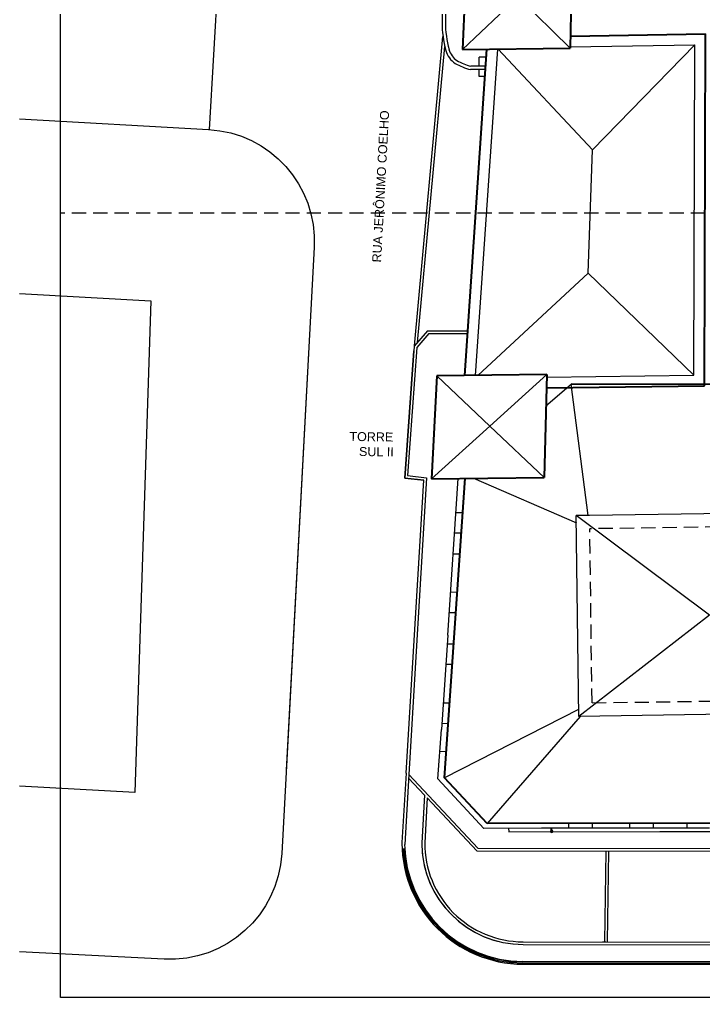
# Model space of a CAD drawing. Header units: millimetres. Extents: x -4997 to -4876, y -8737 to -8661.
# Drawn here: x -4996.86 to -4966.29, y -8736.05 to -8692.38 of the extents above; entities that cross this region are included whole.
import ezdxf

# ---------------------------------------------------------------- set-up
doc = ezdxf.new("R2010")
doc.units = ezdxf.units.MM
doc.header["$LTSCALE"] = 0.1
doc.linetypes.add('HIDDEN', pattern=[9.525, 6.35, -3.175])
doc.layers.add('coberturas', color=7, linetype='Continuous', lineweight=40)
for name, color, linetype in [('imagem', 7, 'Continuous'), ('layout cobertura', 251, 'Continuous'), ('projeções', 251, 'HIDDEN'), ('textos', 2, 'Continuous'), ('visto', 9, 'Continuous')]:
    doc.layers.add(name, color=color, linetype=linetype)
doc.styles.get("Standard").update_dxf_attribs({"font": 'arial.ttf'})
picture_1 = doc.add_image_def('image1.jpg', size_in_pixel=(1920, 1080))

# ---------------------------------------------------------------- blocks, each defined once
blk = doc.blocks.new('descida pluvial ext')
for p, q in [((-4901.953, -8405.151), (-4901.955, -8405.252)), ((-4901.923, -8405.15), (-4901.925, -8405.253))]:
    blk.add_line(p, q)
blk.add_circle((-4901.939, -8405.119), 0.035)
blk.add_arc((-4901.939, -8405.119), 0.05, 287.5099, 252.5885)

msp = doc.modelspace()

# ---------------------------------------------------------------- linework, layer by layer
at = {"layer": 'coberturas'}
for p, q in [((-4972.181, -8689.067), (-4972.292, -8693.66)), ((-4976.877, -8689.128), (-4977.1, -8693.721)), ((-4972.279, -8693.127), (-4966.246, -8693.018)), ((-4966.295, -8708.733), (-4966.246, -8693.018)), ((-4977.1, -8693.721), (-4972.292, -8693.66)), ((-4976.016, -8693.707), (-4977.007, -8708.279)), ((-4978.237, -8708.295), (-4978.471, -8712.888)), ((-4973.334, -8708.234), (-4978.237, -8708.295)), ((-4973.334, -8708.234), (-4973.45, -8712.827)), ((-4973.349, -8708.828), (-4966.295, -8708.733)), ((-4950.282, -8708.701), (-4972.249, -8708.667)), ((-4978.471, -8712.888), (-4973.45, -8712.827)), ((-4977.89, -8726.242), (-4976.973, -8712.869)), ((-4975.992, -8728.287), (-4977.89, -8726.242)), ((-4899.244, -8728.17), (-4975.992, -8728.287))]:
    msp.add_line(p, q, dxfattribs=at)
at = {"layer": 'layout cobertura', "linetype": 'HIDDEN'}
msp.add_line((-4878.635, -8701.024), (-4995.037, -8701.024), dxfattribs=at)
at = {"layer": 'projeções'}
for p, q in [((-4903.714, -8714.199), (-4971.408, -8715.122)), ((-4971.311, -8722.895), (-4971.408, -8715.122)), ((-4971.311, -8722.895), (-4903.619, -8721.932))]:
    msp.add_line(p, q, dxfattribs=at)
at = {"layer": 'visto'}
for p, q in [((-4977.1, -8693.721), (-4974.612, -8691.367)), ((-4972.292, -8693.66), (-4974.612, -8691.367)), ((-4979.239, -8706.959), (-4977.963, -8693.136)), ((-4979.104, -8706.802), (-4977.883, -8693.58)), ((-4975.534, -8693.701), (-4976.526, -8708.273)), ((-4971.294, -8698.207), (-4975.499, -8693.701)), ((-4972.291, -8693.607), (-4966.728, -8693.507)), ((-4971.294, -8698.207), (-4966.728, -8693.507)), ((-4966.774, -8708.259), (-4966.728, -8693.507)), ((-4971.49, -8703.704), (-4971.294, -8698.207)), ((-4971.49, -8703.704), (-4976.406, -8708.272)), ((-4971.49, -8703.704), (-4966.774, -8708.259)), ((-4978.655, -8706.28), (-4979.25, -8706.972)), ((-4978.6, -8706.4), (-4979.133, -8707.02)), ((-4978.6, -8706.4), (-4976.88, -8706.401)), ((-4979.25, -8706.972), (-4979.67, -8712.856)), ((-4983.95, -8707.017), (-4984.962, -8725.899)), ((-4979.67, -8712.856), (-4979.264, -8707.172)), ((-4979.133, -8707.02), (-4979.543, -8712.75)), ((-4978.237, -8708.295), (-4975.872, -8710.534)), ((-4973.334, -8708.234), (-4975.872, -8710.534)), ((-4973.336, -8708.347), (-4966.774, -8708.259)), ((-4973.369, -8709.626), (-4972.249, -8708.667)), ((-4971.486, -8714.524), (-4972.249, -8708.667)), ((-4978.471, -8712.888), (-4975.872, -8710.534)), ((-4973.45, -8712.827), (-4975.872, -8710.534)), ((-4978.822, -8712.959), (-4979.67, -8712.856)), ((-4979.607, -8726.036), (-4978.822, -8712.959)), ((-4979.543, -8712.75), (-4978.695, -8712.853)), ((-4978.695, -8712.853), (-4979.491, -8726.102)), ((-4977.749, -8719.878), (-4977.28, -8712.873)), ((-4976.595, -8712.865), (-4972.011, -8714.86)), ((-4903.122, -8713.591), (-4971.431, -8714.523)), ((-4977.382, -8714.399), (-4977.076, -8714.403)), ((-4971.431, -8714.523), (-4972.015, -8714.531)), ((-4971.904, -8723.503), (-4972.015, -8714.531)), ((-4966.075, -8718.974), (-4972.015, -8714.531)), ((-4977.442, -8715.299), (-4977.136, -8715.303)), ((-4977.505, -8716.241), (-4977.199, -8716.245)), ((-4977.619, -8717.946), (-4977.313, -8717.95)), ((-4977.68, -8718.855), (-4977.374, -8718.859)), ((-4966.075, -8718.974), (-4971.904, -8723.503)), ((-4977.749, -8719.878), (-4978.037, -8724.094)), ((-4977.775, -8720.259), (-4977.468, -8720.263)), ((-4977.837, -8721.169), (-4977.531, -8721.173)), ((-4903.261, -8722.526), (-4971.904, -8723.503)), ((-4977.956, -8722.899), (-4977.649, -8722.903)), ((-4971.908, -8723.198), (-4977.89, -8726.242)), ((-4971.839, -8723.502), (-4975.992, -8728.287)), ((-4978.018, -8723.808), (-4977.711, -8723.812)), ((-4978.2, -8726.291), (-4978.037, -8724.094)), ((-4978.109, -8725.06), (-4977.802, -8725.064)), ((-4979.491, -8726.102), (-4979.673, -8729.216)), ((-4979.607, -8726.036), (-4979.607, -8726.036)), ((-4979.491, -8726.102), (-4976.402, -8729.384)), ((-4979.501, -8726.267), (-4978.788, -8727.025)), ((-4976.138, -8728.502), (-4978.2, -8726.291)), ((-4978.788, -8727.025), (-4978.915, -8729.142)), ((-4978.674, -8727.145), (-4978.781, -8729.149)), ((-4978.674, -8727.144), (-4976.454, -8729.503)), ((-4972.346, -8728.496), (-4972.343, -8728.281)), ((-4971.294, -8728.495), (-4971.291, -8728.28)), ((-4969.623, -8728.492), (-4969.621, -8728.277)), ((-4968.573, -8728.491), (-4968.571, -8728.276)), ((-4967.066, -8728.488), (-4967.063, -8728.273)), ((-4973.568, -8728.498), (-4976.138, -8728.502)), ((-4975.033, -8728.5), (-4975.032, -8728.65)), ((-4975.032, -8728.65), (-4968.282, -8728.64)), ((-4971.067, -8728.492), (-4973.568, -8728.498)), ((-4968.364, -8728.49), (-4971.067, -8728.494)), ((-4966.065, -8728.487), (-4968.375, -8728.49)), ((-4968.282, -8728.64), (-4964.697, -8728.635)), ((-4979.793, -8729.136), (-4979.795, -8729.164)), ((-4976.454, -8729.503), (-4944.279, -8729.541)), ((-4976.402, -8729.384), (-4898.049, -8729.506)), ((-4970.702, -8729.513), (-4970.759, -8733.572)), ((-4970.58, -8729.513), (-4970.637, -8733.573)), ((-4977.937, -8731.96), (-4977.937, -8731.965)), ((-4974.393, -8733.569), (-4960.313, -8733.591)), ((-4970.85, -8733.57), (-4970.698, -8733.573))]:
    msp.add_line(p, q, dxfattribs=at)
for p, q in [((-4976.04, -8694.069), (-4976.345, -8694.069)), ((-4976.345, -8694.469), (-4976.345, -8694.069)), ((-4976.078, -8694.619), (-4976.739, -8694.619)), ((-4976.068, -8694.469), (-4976.718, -8694.469)), ((-4978.655, -8706.28), (-4976.871, -8706.281)), ((-4979.67, -8712.856), (-4978.822, -8712.959)), ((-4979.607, -8726.036), (-4979.793, -8729.136)), ((-4979.687, -8729.437), (-4979.737, -8729.436)), ((-4974.395, -8734.569), (-4944.351, -8734.598))]:
    msp.add_line(p, q, dxfattribs=at).dxf.unprotected_set("ltscale", 0)
for points in [[(-4977.309, -8687.5), (-4977.468, -8688.64), (-4977.882, -8690.914, 0.04071), (-4978.006, -8692.503, 0.063318), (-4977.839, -8693.759)], [(-4977.159, -8687.513), (-4977.32, -8688.664), (-4977.734, -8690.94, 0.040665), (-4977.856, -8692.503, 0.063308), (-4977.694, -8693.72)], [(-4977.839, -8693.759, 0.168162), (-4977.419, -8694.344, 0.051534), (-4976.739, -8694.619)], [(-4977.696, -8693.716, 0.165635), (-4977.34, -8694.216, 0.049274), (-4976.718, -8694.469, 0.049274)]]:
    msp.add_lwpolyline(points, format="xyb", dxfattribs=at).dxf.unprotected_set("ltscale", 0)
for points in [[(-4988.39, -8697.292), (-4987.998, -8690.615)], [(-4976.098, -8694.92), (-4976.346, -8694.919), (-4976.345, -8694.619)], [(-4996.862, -8704.612), (-4991, -8704.938), (-4991.722, -8726.907), (-4996.862, -8726.621)], [(-4979.674, -8729.216), (-4979.65, -8729.218)], [(-4974.383, -8733.689), (-4945.719, -8733.721), (-4945.707, -8732.886), (-4944.447, -8732.904), (-4944.469, -8734.478)], [(-4944.469, -8734.478), (-4974.393, -8734.449)], [(-4944.469, -8734.478), (-4974.393, -8734.449)]]:
    msp.add_lwpolyline(points, dxfattribs=at)
msp.add_lwpolyline([(-4996.862, -8696.821), (-4988.426, -8697.29, -0.41362), (-4983.711, -8702.55), (-4985.161, -8729.623, -0.413342), (-4990.407, -8734.349), (-4996.862, -8734.023)], format="xyb", dxfattribs=at)
for points in [[(-4944.449, -8734.498), (-4974.395, -8734.469)], [(-4944.4, -8734.548), (-4974.395, -8734.519)], [(-4944.351, -8734.598), (-4974.395, -8734.569)]]:
    msp.add_lwpolyline(points, dxfattribs=at).dxf.unprotected_set("ltscale", 0)
for radius, start in [(5.425, 180.2097), (5.375, 183.1186), (5.325, 183.1554)]:
    msp.add_arc((-4974.37, -8729.144), radius, start, 269.7325, dxfattribs=at).dxf.unprotected_set("ltscale", 0)
for centre, radius, start, end in [((-4974.37, -8729.144), 5.305, 180.7842, 269.7446), ((-4974.37, -8729.144), 5.305, 180.7842, 269.7446), ((-4974.37, -8729.144), 4.545, 179.9746, 269.8361), ((-4974.37, -8729.144), 4.545, 181.4914, 269.8361), ((-4974.38, -8729.167), 4.401, 179.7617, 269.8601)]:
    msp.add_arc(centre, radius, start, end, dxfattribs=at)

# ---------------------------------------------------------------- block references
at = {"layer": 'visto', "rotation": 180}
msp.add_blockref('descida pluvial ext', (-9875.053, -17133.749), dxfattribs=at)
msp.add_blockref('descida pluvial ext', (-9875.053, -17133.749), dxfattribs=at)

# ---------------------------------------------------------------- texts
at = {"layer": 'textos', "char_height": 0.4, "attachment_point": 1}
for s, insert, width, rotation in [('RUA JERÔNIMO COELHO', (-4981.127, -8703.216), 8.25686, 86.933), ('\\pi-0.14181;TORRE \\P\\pi0.29339;SUL II', (-4981.993, -8710.801), 1.77088, 359.2)]:
    msp.add_mtext(s, dxfattribs=dict(at, insert=insert, width=width, rotation=rotation)).dxf.unprotected_set("ltscale", 0)

# ---------------------------------------------------------------- pictures from other files: only their frames are drawn
at = {"layer": 'imagem'}
image = msp.add_image(picture_1, insert=(-4995.037, -8736.053), size_in_units=(116.402, 65.476), dxfattribs=at)
image.dxf.flags = 7

doc.saveas('drawing.dxf')
